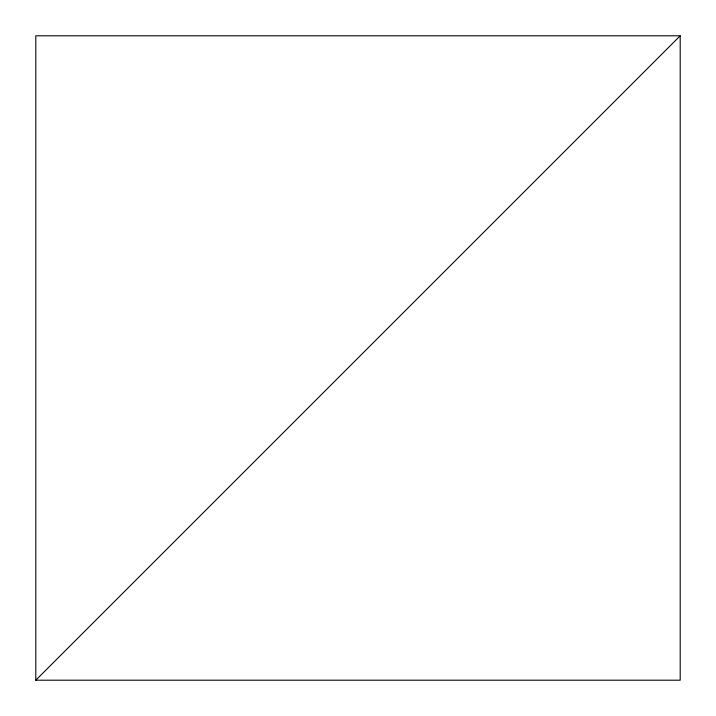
<?xml version="1.0" encoding="UTF-8"?>
<svg xmlns="http://www.w3.org/2000/svg" width="716" height="716" viewBox="0 0 716 716"><rect width="100%" height="100%" fill="white"/><g stroke="black" fill="none" stroke-linecap="round" stroke-linejoin="round"><path stroke-width="1.07" d="M35.8 680.2L680.2 35.8L35.8 35.8L35.8 680.2L680.2 680.2L680.2 35.8"/></g></svg>
